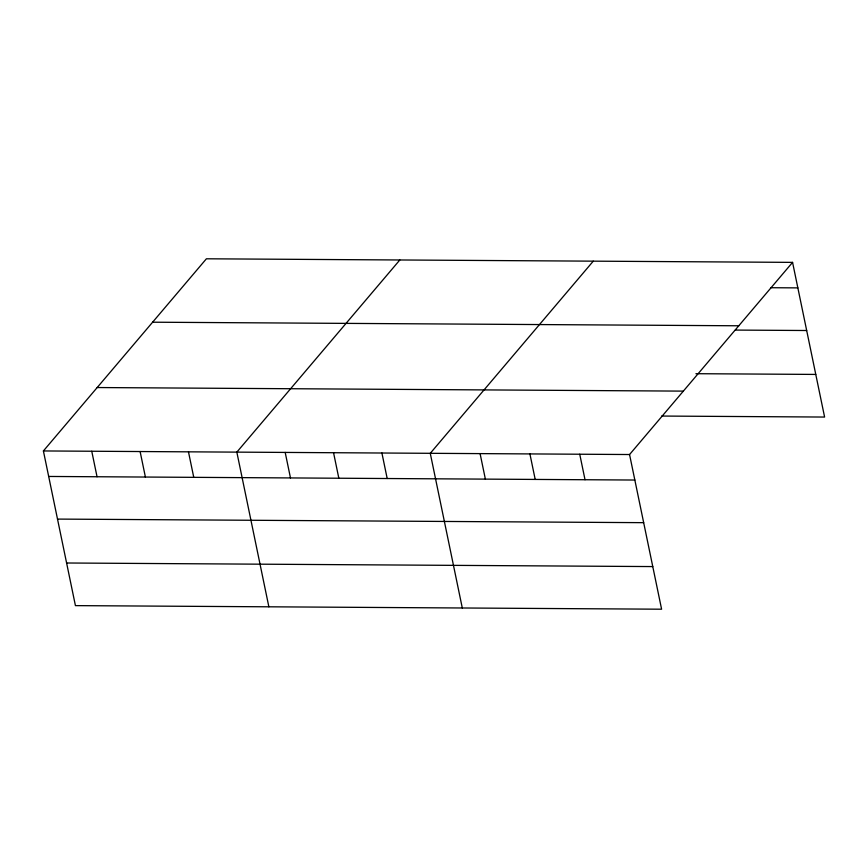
<?xml version="1.0" encoding="UTF-8"?>
<svg xmlns="http://www.w3.org/2000/svg" width="868" height="868" viewBox="0 0 868 868"><rect width="100%" height="100%" fill="white"/><g stroke="black" fill="none" stroke-linecap="round" stroke-linejoin="round"><path stroke-width="1.3" d="M792.571 262.375L629.56 454.528L661.6 609.206L75.429 605.625L43.4 450.948L206.4 258.794L792.571 262.375L824.6 417.052L661.666 416.054M399.833 259.977L236.834 452.13L268.863 606.808M593.267 261.159L430.268 453.313L462.297 607.991M770.914 287.72L797.855 287.883M152.616 322.202L738.776 325.782M735.305 330.079L806.676 330.513M695.93 373.696L815.768 374.423M97.194 387.54L683.355 391.121M43.4 450.948L629.56 454.528M48.684 476.456L634.844 480.037M57.505 519.086L643.676 522.666M66.608 562.996L652.769 566.576M579.737 454.224L585.021 479.733M529.914 453.921L535.198 479.429M480.091 453.617L485.375 479.125M381.909 453.02L387.193 478.528M333.551 452.716L338.835 478.235M285.192 452.423L290.476 477.932M188.475 451.837L193.759 477.346M140.117 451.534L145.401 477.053M91.758 451.241L97.042 476.749"/></g></svg>
